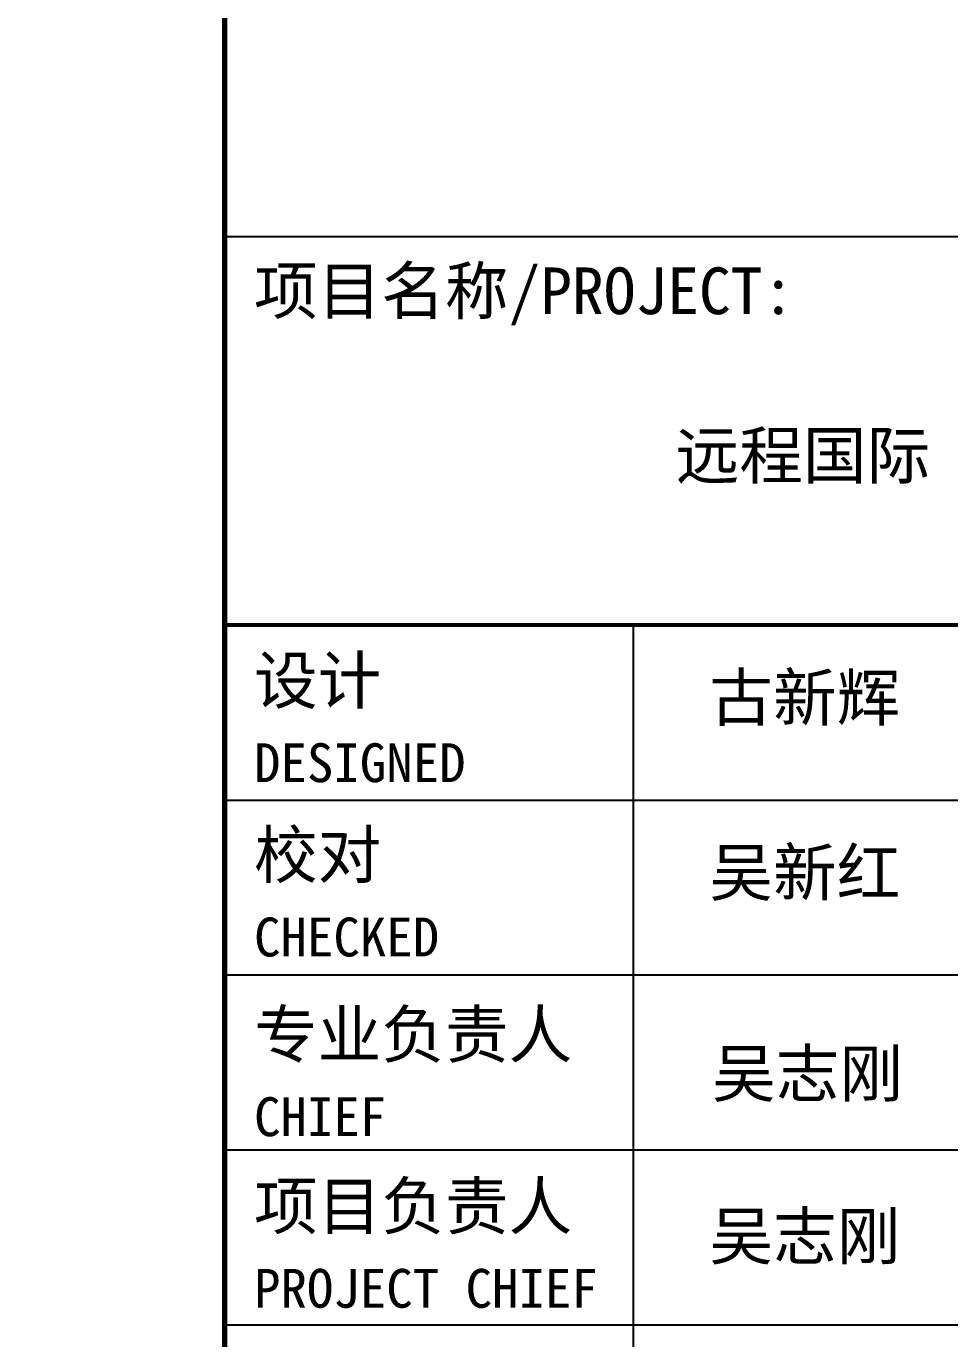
# Model space of a CAD drawing. Extents: x -737978 to 768813, y -372247 to 1140308.
# Drawn here: x -551624 to -541408, y -128890 to -114370 of the extents above; entities that cross this region are included whole.
import ezdxf

# ---------------------------------------------------------------- set-up
doc = ezdxf.new("R2010")
doc.units = 0
doc.header["$LTSCALE"] = 10
doc.header["$MEASUREMENT"] = 0
doc.layers.get('0').update_dxf_attribs({"linetype": 'CONTINUOUS'})
doc.layers.add('0-填充边线', color=7, linetype='CONTINUOUS')
doc.layers.add('PUB_TITLE', color=4, linetype='CONTINUOUS')
doc.layers.add('DRAW', color=7, linetype='CONTINUOUS', lineweight=70)
doc.styles.add('-宋体', font='', dxfattribs={"width": 0.8})
doc.styles.get('-宋体').set_extended_font_data('SimSun')

# ---------------------------------------------------------------- blocks, each defined once
blk = doc.blocks.new('TQ1')
at = {"layer": 'PUB_TITLE'}
for p, q in [((-49854.8, -399054.8), (-43854.8, -399054.8)), ((-49854.8, -401954.8), (-43854.8, -401954.8)), ((-49854.8, -402854.8), (-43854.8, -402854.8)), ((-49854.8, -403754.8), (-43854.8, -403754.8)), ((-49854.8, -404654.8), (-43854.8, -404654.8))]:
    blk.add_line(p, q, dxfattribs=at)
at = {"layer": 'PUB_TITLE', "const_width": 20}
for points in [[(-49854.8, -378413.9), (-49854.8, -418454.8)], [(-49854.8, -401054.8), (-43854.8, -401054.8)]]:
    blk.add_lwpolyline(points, dxfattribs=at)
at = {"layer": 'PUB_TITLE'}
blk.add_lwpolyline([(-47754.8, -401054.8), (-47754.8, -406454.8)], dxfattribs=at)
at = {"layer": 'PUB_TITLE', "style": '-宋体'}
for s, height, p in [('项目名称/PROJECT:', 240, (-49704.8, -399454.9)), ('远程国际', 240, (-47535.7, -400301.7)), ('设计', 240, (-49704.8, -401459.1)), ('古新辉', 240, (-47362.3, -401547.1)), ('DESIGNED', 200, (-49704.8, -401862.8)), ('校对', 240, (-49704.8, -402355.9)), ('吴新红', 240, (-47362.3, -402447.1)), ('CHECKED', 200, (-49704.8, -402759.5)), ('专业负责人', 240, (-49704.8, -403280.3)), ('吴志刚', 240, (-47348.2, -403481.5)), ('CHIEF', 200, (-49704.8, -403684)), ('项目负责人', 240, (-49704.8, -404163.3)), ('PROJECT CHIEF', 200, (-49704.8, -404566.9))]:
    blk.add_text(s, height=height, dxfattribs=at).set_placement(p)
at = {"layer": 'PUB_TITLE', "style": '-宋体', "width": 1.000002}
blk.add_text('吴志刚', height=240, dxfattribs=at).set_placement((-47362.2, -404318.2))

msp = doc.modelspace()

# ---------------------------------------------------------------- hatches: boundary and pattern name
at = {"layer": '0-填充边线'}
h = msp.add_hatch(dxfattribs=at)
h.set_pattern_fill('ANSI31', color=256, scale=25)
h.set_pattern_definition([(45, (-1427532.75, 99920.52), (-28.0633004, 28.0633004), [])])
h.paths.add_polyline_path([(-550348.5, -114904.9), (-551424.3, -114904.9), (-551424.3, -114704.9), (-551624.3, -114704.9), (-551624.3, -114804.9), (-551624.3, -115204.9), (-551424.3, -115204.9), (-551424.3, -115004.9), (-550348.5, -115004.9), (-550348.5, -114904.9), (-550348.5, -115004.9), (-551424.3, -115004.9), (-551424.3, -115204.9), (-551624.3, -115204.9), (-551624.3, -114804.9), (-551624.3, -114704.9), (-551424.3, -114704.9), (-551424.3, -114904.9)])

# ---------------------------------------------------------------- linework, layer by layer
at = {"layer": 'DRAW'}
msp.add_lwpolyline([(-549426.8, -72310.6), (-536525.1, -72310.6), (-536525.1, -158410.6), (-549426.8, -158410.6)], close=True, dxfattribs=at)

# ---------------------------------------------------------------- block references
at = {"xscale": 2.15028113370122, "yscale": 2.15028113370122, "zscale": 2.15028113370122}
msp.add_blockref('TQ1', (-442225.1, 741385.6), dxfattribs=at)

doc.saveas('drawing.dxf')
